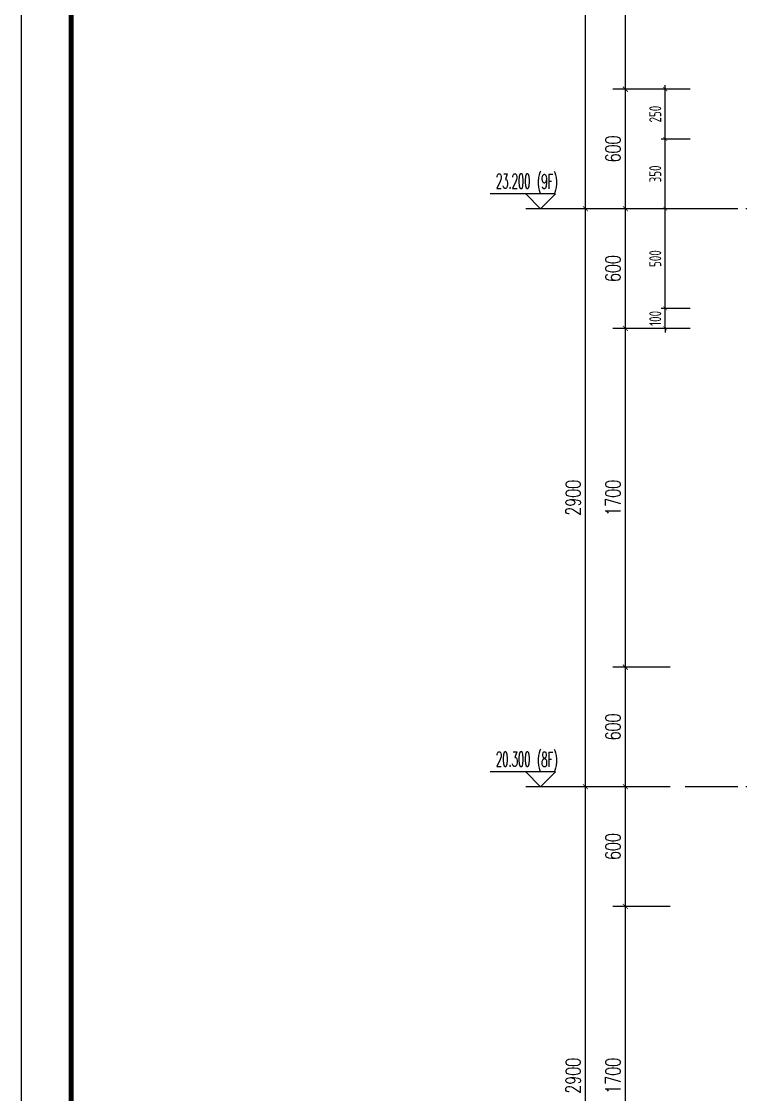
# Model space of a CAD drawing. Extents: x -812054 to 22247, y -644080 to 1003627.
# Drawn here: x -137315 to -133692, y -219612 to -214228 of the extents above; entities that cross this region are included whole.
import ezdxf

# ---------------------------------------------------------------- set-up
doc = ezdxf.new("R2010")
doc.units = 0
doc.header["$LTSCALE"] = 1000
doc.linetypes.add('DOTE', pattern=[2.42, 2, -0.2, 0.02, -0.2])
doc.layers.get('0').update_dxf_attribs({"linetype": 'CONTINUOUS'})
doc.layers.get('DEFPOINTS').update_dxf_attribs({"linetype": 'CONTINUOUS'})
for name, color, linetype in [('DIM', 2, 'CONTINUOUS'), ('DIM_ELEV', 3, 'CONTINUOUS'), ('PUB_DIM', 3, 'CONTINUOUS'), ('PUB_TEXT', 2, 'CONTINUOUS')]:
    doc.layers.add(name, color=color, linetype=linetype)
doc.layers.add('DOTE', color=19, linetype='DOTE', lineweight=9)
doc.layers.add('图框', color=9, linetype='CONTINUOUS', lineweight=18)
doc.layers.add('yichutu', color=7, linetype='CONTINUOUS', true_color=0xffffff)
doc.styles.add('_TCH_DIM', font='SIMPLEX.shx', dxfattribs={"width": 0.7, "bigfont": 'GBCBIG.shx'})
doc.styles.add('_TCH_DIM_T3', font='SIMPLEX', dxfattribs={"width": 0.705882, "bigfont": 'GBCBIG'})
doc.styles.add('TSSD_DIMENSION', font='Tssdeng.shx', dxfattribs={"width": 0.7, "bigfont": 'tssdchn.shx'})
doc.dimstyles.new('_TCH_ARCH&&25', dxfattribs={"dimtxt": 74.375, "dimasz": 25, "dimexe": 62.5, "dimexo": 75, "dimgap": 25, "dimtad": 1, "dimdec": 0, "dimzin": 0, "dimdsep": 46, "dimtxsty": '_TCH_DIM_T3', "dimblk": 'ARCHTICK', "dimcen": 0.09, "dimclrt": 7, "dimazin": 0, "dimtfac": 1, "dimtdec": 0, "dimtix": 1, "dimtmove": 2, "dimatfit": 3, "dimldrblk": 'ARCHTICK', "dimfxl": 1, "dimtolj": 1, "dimtzin": 0, "dimarcsym": 0})
doc.dimstyles.new('TSSD_20_20', dxfattribs={"dimtxt": 60, "dimasz": 20, "dimexe": 20, "dimexo": 50, "dimgap": 20, "dimtad": 1, "dimdec": 0, "dimzin": 0, "dimdsep": 46, "dimtxsty": 'TSSD_DIMENSION', "dimblk": 'ARCHTICK', "dimblk1": 'ARCHTICK', "dimblk2": 'ARCHTICK', "dimcen": 0, "dimdle": 20, "dimclrt": 7, "dimadec": 0, "dimazin": 0, "dimtfac": 1, "dimtdec": 0, "dimtix": 1, "dimtmove": 2, "dimatfit": 3, "dimfxl": 1, "dimtolj": 1, "dimtzin": 0, "dimarcsym": 0})

# ---------------------------------------------------------------- blocks, each defined once
blk = doc.blocks.new('GFDDDDRG')
at = {"layer": '图框'}
blk.add_lwpolyline([(923310, -107437), (923310, -159999), (893610, -159999), (893610, -107437)], close=True, dxfattribs=at)
blk.add_lwpolyline([(923310, -107437), (923310, -159999), (893610, -159999), (893610, -107437)], close=True, dxfattribs=at)
at = {"layer": '图框', "const_width": 50}
blk.add_lwpolyline([(894110, -159499), (922810, -159499), (922810, -108687), (894110, -108687)], close=True, dxfattribs=at)
blk = doc.blocks.new('yct-1051-594-26275-14850-25-1002.0')
at = {"layer": 'yichutu', "color": 7, "true_color": 0xffffff}
blk.add_lwpolyline([(0, 0), (0, 14850), (26275, 14850), (26275, 0)], close=True, dxfattribs=at)
blk = doc.blocks.new('_ArchTick')
at = {"color": 0, "linetype": 'ByBlock', "const_width": 0.15}
blk.add_lwpolyline([(-0.5, -0.5), (0.5, 0.5)], dxfattribs=at)
blk = doc.blocks.new('*D2913')
at = {"layer": 'DEFPOINTS', "color": 0, "transparency": 16777216}
for p in [(-134084.9, -214567.9), (-133910.3, -214567.9), (-133910.3, -214817.9)]:
    blk.add_point(p, dxfattribs=at)
at = {"layer": 'DIM', "color": 0, "lineweight": -2, "transparency": 16777216}
for p, q in [((-134084.9, -214837.9), (-134084.9, -214547.9)), ((-133960.3, -214567.9), (-134104.9, -214567.9)), ((-133960.3, -214817.9), (-134104.9, -214817.9))]:
    blk.add_line(p, q, dxfattribs=at)
at = {"layer": 'DIM', "color": 0, "lineweight": -2, "transparency": 16777216, "xscale": 20, "yscale": 20, "zscale": 20}
for p, rotation in [((-134084.9, -214567.9), 90), ((-134084.9, -214817.9), 270)]:
    blk.add_blockref('_ArchTick', p, dxfattribs=dict(at, rotation=rotation))
at = {"layer": 'DIM', "color": 7, "transparency": 16777216, "insert": (-134134.9, -214692.9), "char_height": 60, "attachment_point": 5, "rotation": 90, "style": 'TSSD_DIMENSION'}
blk.add_mtext('\\A1;250', dxfattribs=at)
blk = doc.blocks.new('*D2914')
at = {"layer": 'DEFPOINTS', "color": 0, "transparency": 16777216}
for p in [(-134084.9, -214817.9), (-133910.3, -214817.9), (-133910.3, -215167.9)]:
    blk.add_point(p, dxfattribs=at)
at = {"layer": 'DIM', "color": 0, "lineweight": -2, "transparency": 16777216}
for p, q in [((-133960.3, -214817.9), (-134104.9, -214817.9)), ((-134084.9, -215187.9), (-134084.9, -214797.9)), ((-133960.3, -215167.9), (-134104.9, -215167.9))]:
    blk.add_line(p, q, dxfattribs=at)
at = {"layer": 'DIM', "color": 0, "lineweight": -2, "transparency": 16777216, "xscale": 20, "yscale": 20, "zscale": 20}
for p, rotation in [((-134084.9, -214817.9), 90), ((-134084.9, -215167.9), 270)]:
    blk.add_blockref('_ArchTick', p, dxfattribs=dict(at, rotation=rotation))
at = {"layer": 'DIM', "color": 7, "transparency": 16777216, "insert": (-134134.9, -214992.9), "char_height": 60, "attachment_point": 5, "rotation": 90, "style": 'TSSD_DIMENSION'}
blk.add_mtext('\\A1;350', dxfattribs=at)
blk = doc.blocks.new('*D2915')
at = {"layer": 'DEFPOINTS', "color": 0, "transparency": 16777216}
for p in [(-134084.9, -215167.9), (-133910.3, -215167.9), (-133910.3, -215667.9)]:
    blk.add_point(p, dxfattribs=at)
at = {"layer": 'DIM', "color": 0, "lineweight": -2, "transparency": 16777216}
for p, q in [((-133960.3, -215167.9), (-134104.9, -215167.9)), ((-134084.9, -215687.9), (-134084.9, -215147.9)), ((-133960.3, -215667.9), (-134104.9, -215667.9))]:
    blk.add_line(p, q, dxfattribs=at)
at = {"layer": 'DIM', "color": 0, "lineweight": -2, "transparency": 16777216, "xscale": 20, "yscale": 20, "zscale": 20}
for p, rotation in [((-134084.9, -215167.9), 90), ((-134084.9, -215667.9), 270)]:
    blk.add_blockref('_ArchTick', p, dxfattribs=dict(at, rotation=rotation))
at = {"layer": 'DIM', "color": 7, "transparency": 16777216, "insert": (-134134.9, -215417.9), "char_height": 60, "attachment_point": 5, "rotation": 90, "style": 'TSSD_DIMENSION'}
blk.add_mtext('\\A1;500', dxfattribs=at)
blk = doc.blocks.new('*D2924')
at = {"layer": 'DEFPOINTS', "color": 0, "transparency": 16777216}
for p in [(-134284.9, -218667.9), (-133984.9, -218667.9), (-133984.9, -220367.9)]:
    blk.add_point(p, dxfattribs=at)
at = {"layer": 'PUB_DIM', "color": 0, "lineweight": -2, "transparency": 16777216}
for p, q in [((-134059.9, -218667.9), (-134347.4, -218667.9)), ((-134284.9, -220367.9), (-134284.9, -218667.9)), ((-134059.9, -220367.9), (-134347.4, -220367.9))]:
    blk.add_line(p, q, dxfattribs=at)
at = {"layer": 'PUB_DIM', "color": 0, "lineweight": -2, "transparency": 16777216, "xscale": 25, "yscale": 25, "zscale": 25}
for p, rotation in [((-134284.9, -218667.9), 90), ((-134284.9, -220367.9), 270)]:
    blk.add_blockref('_ArchTick', p, dxfattribs=dict(at, rotation=rotation))
at = {"layer": 'PUB_DIM', "color": 7, "transparency": 16777216, "insert": (-134347.1, -219517.9), "char_height": 74.38, "attachment_point": 5, "rotation": 90, "style": '_TCH_DIM_T3'}
blk.add_mtext('\\A1;1700', dxfattribs=at)
blk = doc.blocks.new('*D2925')
at = {"layer": 'DEFPOINTS', "color": 0, "transparency": 16777216}
for p in [(-134284.9, -218067.9), (-133984.9, -218067.9), (-133984.9, -218667.9)]:
    blk.add_point(p, dxfattribs=at)
at = {"layer": 'PUB_DIM', "color": 0, "lineweight": -2, "transparency": 16777216}
for p, q in [((-134059.9, -218067.9), (-134347.4, -218067.9)), ((-134284.9, -218667.9), (-134284.9, -218067.9)), ((-134059.9, -218667.9), (-134347.4, -218667.9))]:
    blk.add_line(p, q, dxfattribs=at)
at = {"layer": 'PUB_DIM', "color": 0, "lineweight": -2, "transparency": 16777216, "xscale": 25, "yscale": 25, "zscale": 25}
for p, rotation in [((-134284.9, -218067.9), 90), ((-134284.9, -218667.9), 270)]:
    blk.add_blockref('_ArchTick', p, dxfattribs=dict(at, rotation=rotation))
at = {"layer": 'PUB_DIM', "color": 7, "transparency": 16777216, "insert": (-134347.1, -218367.9), "char_height": 74.38, "attachment_point": 5, "rotation": 90, "style": '_TCH_DIM_T3'}
blk.add_mtext('\\A1;600', dxfattribs=at)
blk = doc.blocks.new('*D2926')
at = {"layer": 'DEFPOINTS', "color": 0, "transparency": 16777216}
for p in [(-134284.9, -217467.9), (-133984.9, -217467.9), (-133984.9, -218067.9)]:
    blk.add_point(p, dxfattribs=at)
at = {"layer": 'PUB_DIM', "color": 0, "lineweight": -2, "transparency": 16777216}
for p, q in [((-134059.9, -217467.9), (-134347.4, -217467.9)), ((-134284.9, -218067.9), (-134284.9, -217467.9)), ((-134059.9, -218067.9), (-134347.4, -218067.9))]:
    blk.add_line(p, q, dxfattribs=at)
at = {"layer": 'PUB_DIM', "color": 0, "lineweight": -2, "transparency": 16777216, "xscale": 25, "yscale": 25, "zscale": 25}
for p, rotation in [((-134284.9, -217467.9), 90), ((-134284.9, -218067.9), 270)]:
    blk.add_blockref('_ArchTick', p, dxfattribs=dict(at, rotation=rotation))
at = {"layer": 'PUB_DIM', "color": 7, "transparency": 16777216, "insert": (-134347.1, -217767.9), "char_height": 74.38, "attachment_point": 5, "rotation": 90, "style": '_TCH_DIM_T3'}
blk.add_mtext('\\A1;600', dxfattribs=at)
blk = doc.blocks.new('*D2927')
at = {"layer": 'DEFPOINTS', "color": 0, "transparency": 16777216}
for p in [(-134284.9, -215767.9), (-133984.9, -215767.9), (-133984.9, -217467.9)]:
    blk.add_point(p, dxfattribs=at)
at = {"layer": 'PUB_DIM', "color": 0, "lineweight": -2, "transparency": 16777216}
for p, q in [((-134059.9, -215767.9), (-134347.4, -215767.9)), ((-134284.9, -217467.9), (-134284.9, -215767.9)), ((-134059.9, -217467.9), (-134347.4, -217467.9))]:
    blk.add_line(p, q, dxfattribs=at)
at = {"layer": 'PUB_DIM', "color": 0, "lineweight": -2, "transparency": 16777216, "xscale": 25, "yscale": 25, "zscale": 25}
for p, rotation in [((-134284.9, -215767.9), 90), ((-134284.9, -217467.9), 270)]:
    blk.add_blockref('_ArchTick', p, dxfattribs=dict(at, rotation=rotation))
at = {"layer": 'PUB_DIM', "color": 7, "transparency": 16777216, "insert": (-134347.1, -216617.9), "char_height": 74.38, "attachment_point": 5, "rotation": 90, "style": '_TCH_DIM_T3'}
blk.add_mtext('\\A1;1700', dxfattribs=at)
blk = doc.blocks.new('*D2928')
at = {"layer": 'DEFPOINTS', "color": 0, "transparency": 16777216}
for p in [(-134284.9, -215167.9), (-133984.9, -215167.9), (-133984.9, -215767.9)]:
    blk.add_point(p, dxfattribs=at)
at = {"layer": 'PUB_DIM', "color": 0, "lineweight": -2, "transparency": 16777216}
for p, q in [((-134059.9, -215167.9), (-134347.4, -215167.9)), ((-134284.9, -215767.9), (-134284.9, -215167.9)), ((-134059.9, -215767.9), (-134347.4, -215767.9))]:
    blk.add_line(p, q, dxfattribs=at)
at = {"layer": 'PUB_DIM', "color": 0, "lineweight": -2, "transparency": 16777216, "xscale": 25, "yscale": 25, "zscale": 25}
for p, rotation in [((-134284.9, -215167.9), 90), ((-134284.9, -215767.9), 270)]:
    blk.add_blockref('_ArchTick', p, dxfattribs=dict(at, rotation=rotation))
at = {"layer": 'PUB_DIM', "color": 7, "transparency": 16777216, "insert": (-134347.1, -215467.9), "char_height": 74.38, "attachment_point": 5, "rotation": 90, "style": '_TCH_DIM_T3'}
blk.add_mtext('\\A1;600', dxfattribs=at)
blk = doc.blocks.new('*D2929')
at = {"layer": 'DEFPOINTS', "color": 0, "transparency": 16777216}
for p in [(-134284.9, -214567.9), (-133984.9, -214567.9), (-133984.9, -215167.9)]:
    blk.add_point(p, dxfattribs=at)
at = {"layer": 'PUB_DIM', "color": 0, "lineweight": -2, "transparency": 16777216}
for p, q in [((-134059.9, -214567.9), (-134347.4, -214567.9)), ((-134284.9, -215167.9), (-134284.9, -214567.9)), ((-134059.9, -215167.9), (-134347.4, -215167.9))]:
    blk.add_line(p, q, dxfattribs=at)
at = {"layer": 'PUB_DIM', "color": 0, "lineweight": -2, "transparency": 16777216, "xscale": 25, "yscale": 25, "zscale": 25}
for p, rotation in [((-134284.9, -214567.9), 90), ((-134284.9, -215167.9), 270)]:
    blk.add_blockref('_ArchTick', p, dxfattribs=dict(at, rotation=rotation))
at = {"layer": 'PUB_DIM', "color": 7, "transparency": 16777216, "insert": (-134347.1, -214867.9), "char_height": 74.38, "attachment_point": 5, "rotation": 90, "style": '_TCH_DIM_T3'}
blk.add_mtext('\\A1;600', dxfattribs=at)
blk = doc.blocks.new('*D2930')
at = {"layer": 'DEFPOINTS', "color": 0, "transparency": 16777216}
for p in [(-134284.9, -212867.9), (-133984.9, -212867.9), (-133984.9, -214567.9)]:
    blk.add_point(p, dxfattribs=at)
at = {"layer": 'PUB_DIM', "color": 0, "lineweight": -2, "transparency": 16777216}
for p, q in [((-134059.9, -212867.9), (-134347.4, -212867.9)), ((-134284.9, -214567.9), (-134284.9, -212867.9)), ((-134059.9, -214567.9), (-134347.4, -214567.9))]:
    blk.add_line(p, q, dxfattribs=at)
at = {"layer": 'PUB_DIM', "color": 0, "lineweight": -2, "transparency": 16777216, "xscale": 25, "yscale": 25, "zscale": 25}
for p, rotation in [((-134284.9, -212867.9), 90), ((-134284.9, -214567.9), 270)]:
    blk.add_blockref('_ArchTick', p, dxfattribs=dict(at, rotation=rotation))
at = {"layer": 'PUB_DIM', "color": 7, "transparency": 16777216, "insert": (-134347.1, -213717.9), "char_height": 74.38, "attachment_point": 5, "rotation": 90, "style": '_TCH_DIM_T3'}
blk.add_mtext('\\A1;1700', dxfattribs=at)
blk = doc.blocks.new('*D2935')
at = {"layer": 'DEFPOINTS', "color": 0, "transparency": 16777216}
for p in [(-134484.9, -218067.9), (-133984.9, -218067.9), (-133984.9, -220967.9)]:
    blk.add_point(p, dxfattribs=at)
at = {"layer": 'PUB_DIM', "color": 0, "lineweight": -2, "transparency": 16777216}
for p, q in [((-134059.9, -218067.9), (-134547.4, -218067.9)), ((-134484.9, -220967.9), (-134484.9, -218067.9)), ((-134059.9, -220967.9), (-134547.4, -220967.9))]:
    blk.add_line(p, q, dxfattribs=at)
at = {"layer": 'PUB_DIM', "color": 0, "lineweight": -2, "transparency": 16777216, "xscale": 25, "yscale": 25, "zscale": 25}
for p, rotation in [((-134484.9, -218067.9), 90), ((-134484.9, -220967.9), 270)]:
    blk.add_blockref('_ArchTick', p, dxfattribs=dict(at, rotation=rotation))
at = {"layer": 'PUB_DIM', "color": 7, "transparency": 16777216, "insert": (-134547.1, -219517.9), "char_height": 74.38, "attachment_point": 5, "rotation": 90, "style": '_TCH_DIM_T3'}
blk.add_mtext('\\A1;2900', dxfattribs=at)
blk = doc.blocks.new('*D2936')
at = {"layer": 'DEFPOINTS', "color": 0, "transparency": 16777216}
for p in [(-134484.9, -215167.9), (-133984.9, -215167.9), (-133984.9, -218067.9)]:
    blk.add_point(p, dxfattribs=at)
at = {"layer": 'PUB_DIM', "color": 0, "lineweight": -2, "transparency": 16777216}
for p, q in [((-134059.9, -215167.9), (-134547.4, -215167.9)), ((-134484.9, -218067.9), (-134484.9, -215167.9)), ((-134059.9, -218067.9), (-134547.4, -218067.9))]:
    blk.add_line(p, q, dxfattribs=at)
at = {"layer": 'PUB_DIM', "color": 0, "lineweight": -2, "transparency": 16777216, "xscale": 25, "yscale": 25, "zscale": 25}
for p, rotation in [((-134484.9, -215167.9), 90), ((-134484.9, -218067.9), 270)]:
    blk.add_blockref('_ArchTick', p, dxfattribs=dict(at, rotation=rotation))
at = {"layer": 'PUB_DIM', "color": 7, "transparency": 16777216, "insert": (-134547.1, -216617.9), "char_height": 74.38, "attachment_point": 5, "rotation": 90, "style": '_TCH_DIM_T3'}
blk.add_mtext('\\A1;2900', dxfattribs=at)
blk = doc.blocks.new('*D2937')
at = {"layer": 'DEFPOINTS', "color": 0, "transparency": 16777216}
for p in [(-134484.9, -212267.9), (-133984.9, -212267.9), (-133984.9, -215167.9)]:
    blk.add_point(p, dxfattribs=at)
at = {"layer": 'PUB_DIM', "color": 0, "lineweight": -2, "transparency": 16777216}
for p, q in [((-134059.9, -212267.9), (-134547.4, -212267.9)), ((-134484.9, -215167.9), (-134484.9, -212267.9)), ((-134059.9, -215167.9), (-134547.4, -215167.9))]:
    blk.add_line(p, q, dxfattribs=at)
at = {"layer": 'PUB_DIM', "color": 0, "lineweight": -2, "transparency": 16777216, "xscale": 25, "yscale": 25, "zscale": 25}
for p, rotation in [((-134484.9, -212267.9), 90), ((-134484.9, -215167.9), 270)]:
    blk.add_blockref('_ArchTick', p, dxfattribs=dict(at, rotation=rotation))
at = {"layer": 'PUB_DIM', "color": 7, "transparency": 16777216, "insert": (-134547.1, -213717.9), "char_height": 74.38, "attachment_point": 5, "rotation": 90, "style": '_TCH_DIM_T3'}
blk.add_mtext('\\A1;2900', dxfattribs=at)
blk = doc.blocks.new('*D3030')
at = {"layer": 'DEFPOINTS', "color": 0, "transparency": 16777216}
for p in [(-134084.9, -215667.9), (-133910.3, -215667.9), (-133910.3, -215767.9)]:
    blk.add_point(p, dxfattribs=at)
at = {"layer": 'DIM', "color": 0, "lineweight": -2, "transparency": 16777216}
for p, q in [((-133960.3, -215667.9), (-134104.9, -215667.9)), ((-134084.9, -215667.9), (-134084.9, -215647.9)), ((-134084.9, -215767.9), (-134084.9, -215667.9)), ((-133960.3, -215767.9), (-134104.9, -215767.9)), ((-134084.9, -215767.9), (-134084.9, -215787.9))]:
    blk.add_line(p, q, dxfattribs=at)
at = {"layer": 'DIM', "color": 0, "lineweight": -2, "transparency": 16777216, "xscale": 20, "yscale": 20, "zscale": 20}
for p, rotation in [((-134084.9, -215667.9), 270), ((-134084.9, -215767.9), 90)]:
    blk.add_blockref('_ArchTick', p, dxfattribs=dict(at, rotation=rotation))
at = {"layer": 'DIM', "color": 7, "transparency": 16777216, "insert": (-134134.9, -215717.9), "char_height": 60, "attachment_point": 5, "rotation": 90, "style": 'TSSD_DIMENSION'}
blk.add_mtext('\\A1;100', dxfattribs=at)
blk = doc.blocks.new('20210902.15310664')
at = {"layer": 'DOTE', "color": 1, "linetype": 'DOTE', "ltscale": 0.2}
for p, q in [((81211.7, -117645.9), (78043, -117645.9)), ((81211.7, -120545.9), (78043, -120545.9))]:
    blk.add_line(p, q, dxfattribs=at)

msp = doc.modelspace()

# ---------------------------------------------------------------- linework, layer by layer
at = {"layer": 'DIM_ELEV'}
for p, q in [((-134634.93, -215092.9), (-134962.93, -215092.9)), ((-134709.93, -215167.9), (-134784.93, -215092.9)), ((-134709.93, -215167.9), (-134634.93, -215092.9)), ((-134284.93, -215167.9), (-134784.93, -215167.9))]:
    msp.add_line(p, q, dxfattribs=at)
at = {"layer": 'DIM_ELEV', "color": 1}
for p, q in [((-134634.93, -217992.9), (-134962.93, -217992.9)), ((-134709.93, -218067.9), (-134784.93, -217992.9)), ((-134709.93, -218067.9), (-134634.93, -217992.9)), ((-134284.93, -218067.9), (-134784.93, -218067.9))]:
    msp.add_line(p, q, dxfattribs=at)

# ---------------------------------------------------------------- block references
at = {"xscale": 0.5, "yscale": 0.5, "zscale": 0.5}
msp.add_blockref('GFDDDDRG', (-584119.72, -154941.4), dxfattribs=at)
at = {"layer": 'DOTE'}
msp.add_blockref('20210902.15310664', (-212027.92, -97522.01), dxfattribs=at)
at = {"layer": 'yichutu', "rotation": 270}
msp.add_blockref('yct-1051-594-26275-14850-25-1002.0', (-137314.83, -208659.88), dxfattribs=at)

# ---------------------------------------------------------------- texts
at = {"layer": 'PUB_TEXT', "style": '_TCH_DIM', "width": 0.494118}
for s, p in [('(9F)', (-134728.63, -215067.88)), ('23.200', (-134934.03, -215066.65))]:
    msp.add_text(s, height=74.375, dxfattribs=at).set_placement(p)
at = {"layer": 'PUB_TEXT', "color": 1, "style": '_TCH_DIM', "width": 0.494118}
for s, p in [('(8F)', (-134728.63, -217967.88)), ('20.300', (-134934.03, -217966.65))]:
    msp.add_text(s, height=74.375, dxfattribs=at).set_placement(p)

# ---------------------------------------------------------------- dimensions: what is measured, and where the dimension line sits
at = {"layer": 'DIM'}
for p1, p2, picture, middle in [((-133910.32, -214817.9), (-133910.32, -214567.9), '*D2913', (-134134.93, -214692.9)), ((-133910.32, -215167.9), (-133910.32, -214817.9), '*D2914', (-134134.93, -214992.9)), ((-133910.32, -215667.9), (-133910.32, -215167.9), '*D2915', (-134134.93, -215417.9)), ((-133910.32, -215767.91), (-133910.32, -215667.9), '*D3030', (-134134.93, -215717.91))]:
    dim = msp.add_aligned_dim(p1=p1, p2=p2, distance=174.61, dimstyle='TSSD_20_20', dxfattribs=at)
    dim.commit()
    dim.dimension.update_dxf_attribs({"geometry": picture, "text_midpoint": middle})
at = {"layer": 'PUB_DIM'}
for p1, p2, distance, picture, middle in [((-133984.93, -215167.9), (-133984.93, -212267.9), 500, '*D2937', (-134547.12, -213717.9)), ((-133984.93, -214567.9), (-133984.93, -212867.9), 300, '*D2930', (-134347.12, -213717.9)), ((-133984.93, -215167.9), (-133984.93, -214567.9), 300, '*D2929', (-134347.12, -214867.9)), ((-133984.93, -218067.9), (-133984.93, -215167.9), 500, '*D2936', (-134547.12, -216617.9)), ((-133984.93, -215767.91), (-133984.93, -215167.9), 300, '*D2928', (-134347.12, -215467.91)), ((-133984.93, -217467.9), (-133984.93, -215767.91), 300, '*D2927', (-134347.12, -216617.91)), ((-133984.93, -218067.9), (-133984.93, -217467.9), 300, '*D2926', (-134347.12, -217767.9)), ((-133984.93, -220967.9), (-133984.93, -218067.9), 500, '*D2935', (-134547.12, -219517.9)), ((-133984.93, -218667.9), (-133984.93, -218067.9), 300, '*D2925', (-134347.12, -218367.9)), ((-133984.93, -220367.9), (-133984.93, -218667.9), 300, '*D2924', (-134347.12, -219517.9))]:
    dim = msp.add_aligned_dim(p1=p1, p2=p2, distance=distance, dimstyle='_TCH_ARCH&&25', dxfattribs=at)
    dim.commit()
    dim.dimension.update_dxf_attribs({"geometry": picture, "text_midpoint": middle})

doc.saveas('drawing.dxf')
